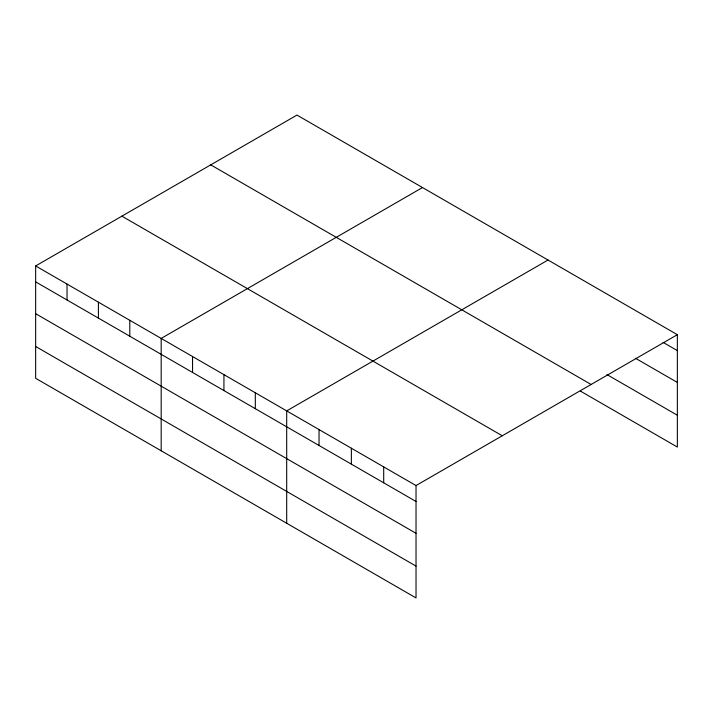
<?xml version="1.0" encoding="UTF-8"?>
<svg xmlns="http://www.w3.org/2000/svg" width="713" height="713" viewBox="0 0 713 713"><rect width="100%" height="100%" fill="white"/><g stroke="black" fill="none" stroke-linecap="round" stroke-linejoin="round"><path stroke-width="1.07" d="M35.65 265.949L416.027 485.562L416.027 597.922L35.65 378.309L35.65 265.949L296.973 115.078L677.35 334.691L677.35 447.051L580.355 391.054M422.497 187.546L161.174 338.417L161.174 450.785M548.021 260.022L286.697 410.893L286.697 523.253M416.027 485.562L677.35 334.691M663.09 342.365L677.35 350.609M635.506 358.274L677.35 382.435M606.977 374.592L677.35 415.224M210.736 164.863L591.113 384.476M121.887 216.164L502.264 435.768M35.65 281.867L416.027 501.48M35.65 313.693L416.027 533.306M35.65 346.482L416.027 566.095M383.701 466.89L383.701 482.808M351.366 448.227L351.366 464.145M319.032 429.556L319.032 445.473M255.316 392.774L255.316 408.692M223.935 374.655L223.935 390.572M192.555 356.536L192.555 372.453M129.793 320.306L129.793 336.224M98.412 302.187L98.412 318.105M67.031 284.068L67.031 299.986"/></g></svg>
